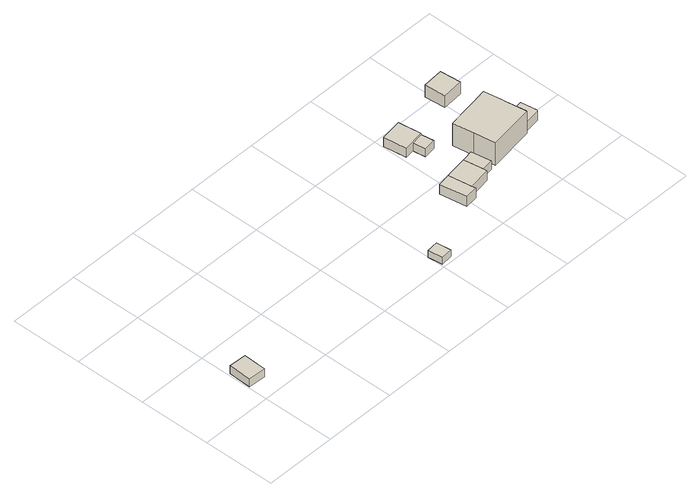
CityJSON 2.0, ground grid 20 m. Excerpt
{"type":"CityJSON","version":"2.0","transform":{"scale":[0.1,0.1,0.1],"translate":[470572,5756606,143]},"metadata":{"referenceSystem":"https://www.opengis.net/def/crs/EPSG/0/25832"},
"CityObjects":{
"building1":{"type":"Building","attributes":{"Gemeindeschluessel":"05711000","BezugspunktDach":"2000","function":"31001_9998","measuredHeight":2.83},"address":[{"country":"Germany"}],"geometry":[{"type":"Solid","lod":"1","boundaries":[[[[0,1,2,3]],[[4,5,6,7]],[[4,7,3,2]],[[5,4,2,1]],[[6,5,1,0]],[[7,6,0,3]]]]}]},
"building2":{"type":"Building","attributes":{"Gemeindeschluessel":"05711000","BezugspunktDach":"2000","function":"31001_9998","measuredHeight":2.26},"address":[{"country":"Germany","locality":"Bielefeld","thoroughfareNumber":"24","thoroughfareName":"Am Schießstand"}],"geometry":[{"type":"Solid","lod":"1","boundaries":[[[[8,9,10,11]],[[12,13,14,15]],[[12,15,11,10]],[[13,12,10,9]],[[14,13,9,8]],[[15,14,8,11]]]]}]},
"building3":{"type":"Building","attributes":{"Gemeindeschluessel":"05711000","BezugspunktDach":"2000","function":"31001_9998","measuredHeight":3.18},"address":[{"country":"Germany","locality":"Bielefeld","thoroughfareNumber":"24","thoroughfareName":"Am Schießstand"}],"geometry":[{"type":"Solid","lod":"1","boundaries":[[[[16,17,18,19,20]],[[21,22,23,24,25]],[[21,25,20,19]],[[22,21,19,18]],[[23,22,18,17]],[[24,23,17,16]],[[25,24,16,20]]]]}]},
"building4":{"type":"Building","attributes":{"Gemeindeschluessel":"05711000","BezugspunktDach":"2000","function":"31001_9998","measuredHeight":3.15},"address":[{"country":"Germany","locality":"Bielefeld","thoroughfareNumber":"24","thoroughfareName":"Am Schießstand"}],"geometry":[{"type":"Solid","lod":"1","boundaries":[[[[26,27,17,16,28]],[[24,23,29,30,31]],[[24,31,28,16]],[[23,24,16,17]],[[29,23,17,27]],[[30,29,27,26]],[[31,30,26,28]]]]}]},
"building5":{"type":"Building","attributes":{"Gemeindeschluessel":"05711000","BezugspunktDach":"2000","function":"31001_9998","measuredHeight":2.71},"address":[{"country":"Germany","locality":"Bielefeld","thoroughfareNumber":"24","thoroughfareName":"Am Schießstand"}],"geometry":[{"type":"Solid","lod":"1","boundaries":[[[[32,27,26,33]],[[34,35,36,37]],[[34,37,33,26]],[[35,34,26,27]],[[36,35,27,32]],[[37,36,32,33]]]]}]},
"building6":{"type":"Building","attributes":{"Gemeindeschluessel":"05711000","function":"31001_9998"},"address":[{"country":"Germany","locality":"Bielefeld","thoroughfareNumber":"24","thoroughfareName":"Am Schießstand"}],"children":["building6-1","building6-2"]},
"building6-1":{"type":"BuildingPart","attributes":{"BezugspunktDach":"2000","measuredHeight":3.14},"parents":["building6"],"geometry":[{"type":"Solid","lod":"1","boundaries":[[[[38,39,40,41]],[[42,43,44,45]],[[42,45,41,40]],[[43,42,40,39]],[[44,43,39,38]],[[45,44,38,41]]]]}]},
"building6-2":{"type":"BuildingPart","attributes":{"BezugspunktDach":"2000","measuredHeight":2.39},"parents":["building6"],"geometry":[{"type":"Solid","lod":"1","boundaries":[[[[46,47,48,49]],[[50,51,45,52]],[[50,52,49,48]],[[51,50,48,47]],[[45,51,47,46]],[[52,45,46,49]]]]}]},
"building7":{"type":"Building","attributes":{"Gemeindeschluessel":"05711000","function":"31001_1010"},"address":[{"country":"Germany","locality":"Bielefeld","thoroughfareNumber":"24","thoroughfareName":"Am Schießstand"}],"children":["building7-1","building7-2"]},
"building7-1":{"type":"BuildingPart","attributes":{"BezugspunktDach":"2000","measuredHeight":9.31},"parents":["building7"],"geometry":[{"type":"Solid","lod":"1","boundaries":[[[[53,54,55,56,57,58,59,60]],[[61,62,63,64,65,66,67,68]],[[61,68,60,59]],[[62,61,59,58]],[[63,62,58,57]],[[64,63,57,56]],[[65,64,56,55]],[[66,65,55,54]],[[67,66,54,53]],[[68,67,53,60]]]]}]},
"building7-2":{"type":"BuildingPart","attributes":{"BezugspunktDach":"2000","measuredHeight":2.84},"address":[{"country":"Germany","locality":"Bielefeld","thoroughfareNumber":"24","thoroughfareName":"Am Schießstand"}],"parents":["building7"],"geometry":[{"type":"Solid","lod":"1","boundaries":[[[[69,70,71,72,73,74,75]],[[76,77,78,79,80,81,82]],[[76,82,75,74]],[[77,76,74,73]],[[78,77,73,72]],[[79,78,72,71]],[[80,79,71,70]],[[81,80,70,69]],[[82,81,69,75]]]]}]},
"building8":{"type":"Building","attributes":{"Gemeindeschluessel":"05711000","BezugspunktDach":"2000","function":"31001_9998","measuredHeight":4.47},"address":[{"country":"Germany","locality":"Bielefeld","thoroughfareNumber":"24","thoroughfareName":"Am Schießstand"}],"geometry":[{"type":"Solid","lod":"1","boundaries":[[[[83,84,85,86]],[[87,88,89,90]],[[87,90,86,85]],[[88,87,85,84]],[[89,88,84,83]],[[90,89,83,86]]]]}]}
},
"vertices":[
[6,118,28],[4,55,28],[52,53,28],[54,116,28],[52,53,3],[4,55,3],[6,118,3],[54,116,3],
[628,50,29],[596,46,29],[601,6,29],[633,9,29],[601,6,8],[596,46,8],[628,50,8],[633,9,8],
[811,108,43],[801,173,43],[766,167,43],[778,93,43],[813,98,43],[778,93,12],[766,167,12],[801,173,12],[811,108,12],[813,98,12],
[872,128,43],[863,183,43],[873,118,43],[863,183,12],[872,128,12],[873,118,12],
[895,188,43],[904,133,43],[872,128,16],[863,183,16],[895,188,16],[904,133,16],
[856,379,40],[796,370,40],[805,307,40],[865,316,40],[805,307,12],[796,370,12],[856,379,12],[865,316,12],
[865,316,36],[831,311,36],[836,276,36],[870,281,36],[836,276,12],[831,311,12],[870,281,12],
[1048,159,85],[1039,215,85],[1038,225,85],[1030,274,85],[903,254,85],[912,195,85],[921,136,85],[1048,156,85],[921,136,15],[912,195,15],[903,254,15],[1030,274,15],[1038,225,15],[1039,215,15],[1048,159,15],[1048,156,15],
[1038,225,47],[1048,159,47],[1094,166,47],[1097,170,47],[1090,215,47],[1066,211,47],[1052,228,47],[1066,211,18],[1090,215,18],[1097,170,18],[1094,166,18],[1048,159,18],[1038,225,18],[1052,228,18],
[1037,415,53],[979,410,53],[984,352,53],[1042,357,53],[984,352,16],[979,410,16],[1037,415,16],[1042,357,16]
]}
